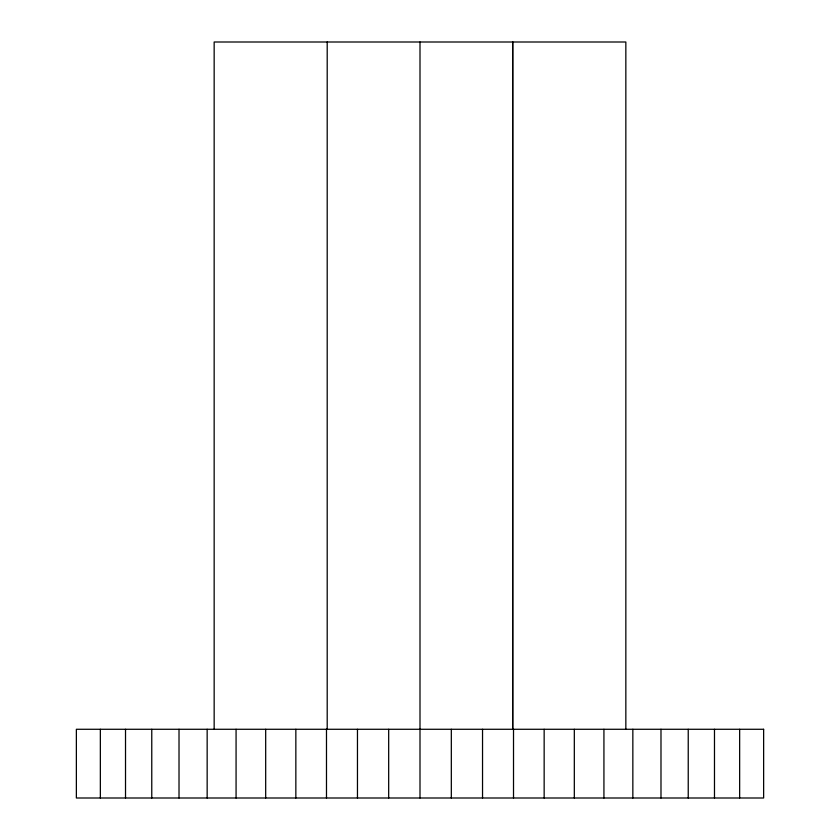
<?xml version="1.0" encoding="UTF-8"?>
<svg xmlns="http://www.w3.org/2000/svg" width="840" height="840" viewBox="0 0 840 840"><rect width="100%" height="100%" fill="white"/><g stroke="black" fill="none" stroke-linecap="round" stroke-linejoin="round"><path stroke-width="1.26" d="M739.651 729.278L739.651 798M714.483 729.278L714.483 798M688.233 729.278L688.233 798M660.986 729.278L660.986 798M632.846 729.278L632.846 798M625.842 729.278L625.842 42L214.158 42L214.158 729.278M603.928 729.278L603.928 798M574.319 729.278L574.319 798M544.152 729.278L544.152 798M513.513 729.278L513.513 798M512.736 42L512.736 729.278M512.673 42L512.673 729.278M482.538 729.278L482.538 798M451.322 729.278L451.322 798M420 42L420 798M388.679 729.278L388.679 798M357.462 729.278L357.462 798M327.201 42L327.201 729.278M326.487 729.278L326.487 798M295.848 729.278L295.848 798M265.682 729.278L265.682 798M236.072 729.278L236.072 798M207.155 729.278L207.155 798M179.015 729.278L179.015 798M151.767 729.278L151.767 798M125.517 729.278L125.517 798M100.349 729.278L100.349 798M763.634 729.278L76.367 729.278L76.367 798L763.634 798L763.634 729.278"/></g></svg>
